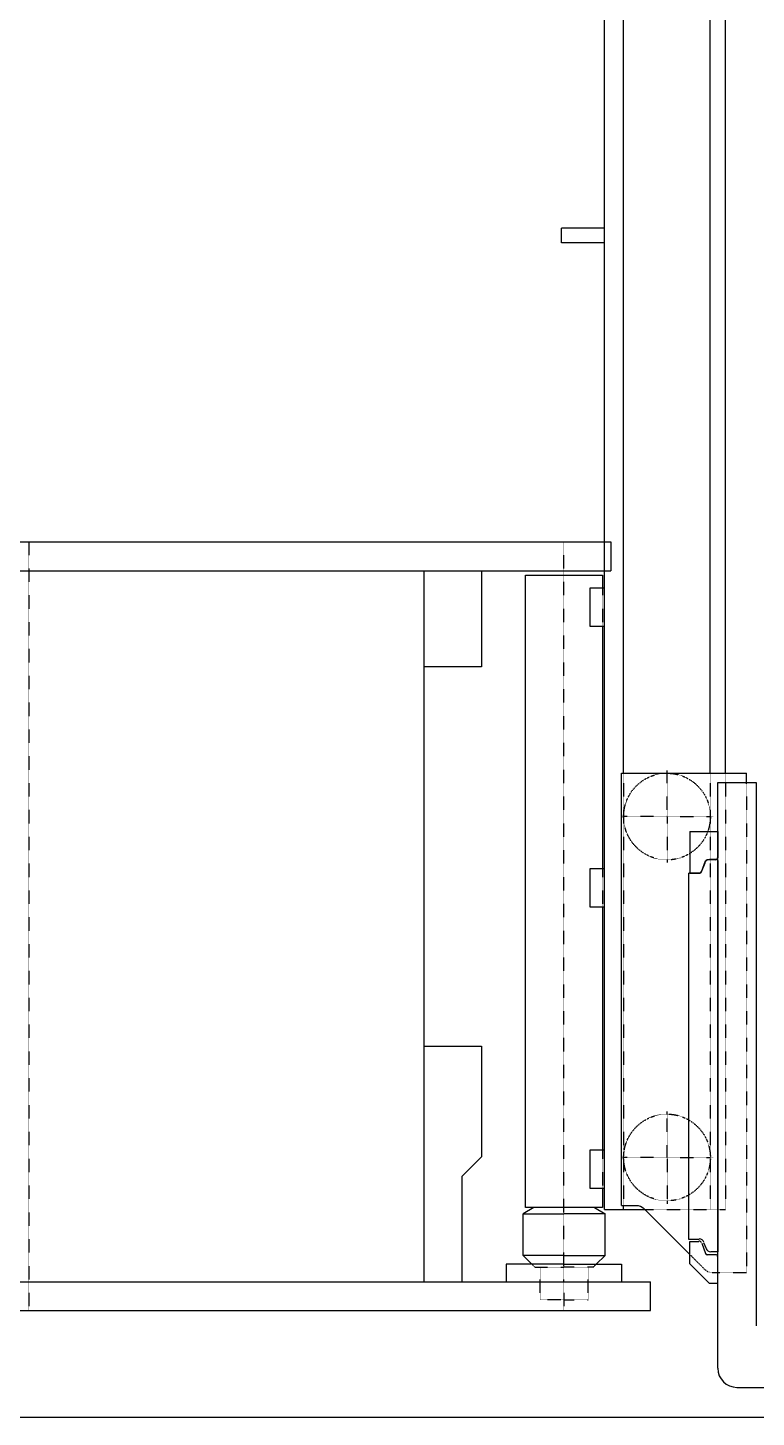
# Model space of a CAD drawing. Extents: x 8 to 3275, y 508 to 2688.
# Drawn here: x 2114 to 2546, y 524 to 1347 of the extents above; entities that cross this region are included whole.
import ezdxf

# ---------------------------------------------------------------- set-up
doc = ezdxf.new("R2010")
doc.units = 0
doc.linetypes.add('DASHED', pattern=[0.019737, 0.013158, -0.006579])
doc.linetypes.add('DOT', pattern=[0.013158, 0, -0.006579, 0, -0.006579])
for name, color, linetype in [('1', 7, 'CONTINUOUS'), ('ONE', 7, 'CONTINUOUS'), ('TEN', 4, 'CONTINUOUS')]:
    doc.layers.add(name, color=color, linetype=linetype)

msp = doc.modelspace()

# ---------------------------------------------------------------- linework, layer by layer
at = {"layer": '1', "color": 7}
for p, q in [((2467.400037, 905.900013), (2467.400037, 1915.300029)), ((2518.600038, 905.900013), (2518.600038, 1915.300029)), ((2527.700038, 905.900013), (2527.700038, 1915.300029)), ((2456.000037, 1228.700018), (2430.500036, 1228.700018)), ((2430.500036, 1220.000018), (2430.500036, 1228.700018)), ((2456.000037, 1220.000018), (2430.500036, 1220.000018)), ((2466.200037, 905.900013), (2540.200038, 905.900013)), ((2466.200037, 649.60001), (2466.200037, 905.900013)), ((2540.200038, 899.600013), (2540.200038, 905.900013)), ((2523.200038, 900.200013), (2545.900038, 900.200013)), ((2523.200038, 854.600013), (2523.200038, 900.200013)), ((2545.900038, 900.200013), (2545.900038, 578.400009)), ((2506.700037, 871.300013), (2506.700037, 846.600013)), ((2506.700037, 871.300013), (2523.200038, 871.300013)), ((2523.200038, 871.300013), (2523.200038, 855.600013)), ((2513.500037, 847.400013), (2515.900037, 853.800013)), ((2513.500037, 847.400013), (2515.700037, 852.700013)), ((2516.900038, 854.600013), (2522.000038, 854.600013)), ((2523.200038, 854.600013), (2518.200038, 854.600013)), ((2523.200038, 622.100009), (2523.200038, 854.600013)), ((2523.200038, 619.400009), (2523.200038, 854.600013)), ((2523.200038, 854.000013), (2523.200038, 622.100009)), ((2506.100037, 629.600009), (2506.100037, 846.600013)), ((2512.600037, 846.600013), (2506.100037, 846.600013)), ((2506.700037, 846.600013), (2512.400037, 846.600013)), ((2506.700037, 846.600013), (2512.400037, 846.600013)), ((2466.200037, 649.60001), (2475.200037, 649.60001)), ((2467.400037, 647.30001), (2467.400037, 649.60001)), ((2506.700037, 620.600009), (2479.400037, 647.90001)), ((2512.200037, 629.600009), (2506.100037, 629.600009)), ((2506.700037, 615.100009), (2506.700037, 628.400009)), ((2506.700037, 628.400009), (2512.000037, 628.400009)), ((2506.700037, 615.100009), (2506.700037, 628.400009)), ((2513.700037, 627.400009), (2515.900037, 621.200009)), ((2514.700037, 627.800009), (2516.300037, 624.100009)), ((2516.900038, 620.600009), (2522.000038, 620.600009)), ((2523.200038, 622.100009), (2519.000038, 622.100009)), ((2523.200038, 553.200008), (2523.200038, 619.400009)), ((2506.700037, 615.100009), (2518.000038, 603.700009)), ((2518.000038, 603.700009), (2523.200038, 603.700009)), ((2534.500038, 541.800008), (2572.000038, 541.800008)), ((916.500014, 524.200008), (3274.600049, 524.200008))]:
    msp.add_line(p, q, dxfattribs=at)
at = {"layer": '1', "color": 7, "linetype": 'DOT'}
for p, q in [((2467.400037, 905.900013), (2467.400037, 649.60001)), ((2518.600038, 905.900013), (2518.600038, 647.30001)), ((2527.700038, 905.900013), (2527.700038, 647.30001)), ((2540.200038, 899.600013), (2540.200038, 609.800009)), ((2480.000037, 647.30001), (2527.700038, 647.30001)), ((2506.700037, 620.600009), (2515.900037, 611.300009)), ((2540.200038, 609.800009), (2519.800038, 609.800009))]:
    msp.add_line(p, q, dxfattribs=at)
at = {"layer": '1', "color": 7, "linetype": 'DASHED'}
for p, q in [((2493.100037, 905.900013), (2493.100037, 907.400014)), ((2493.100037, 880.100013), (2493.100037, 905.900013)), ((2467.400037, 880.100013), (2465.600037, 880.100013)), ((2493.100037, 880.100013), (2467.400037, 880.100013)), ((2493.100037, 880.100013), (2518.600038, 880.100013)), ((2493.100037, 880.100013), (2493.100037, 854.600013)), ((2518.600038, 880.100013), (2520.400038, 880.100013)), ((2493.100037, 854.600013), (2493.100037, 852.900013)), ((2493.100037, 703.60001), (2493.100037, 705.400011)), ((2493.100037, 678.10001), (2493.100037, 703.60001)), ((2467.400037, 678.10001), (2465.600037, 678.10001)), ((2493.100037, 678.10001), (2467.400037, 678.10001)), ((2493.100037, 678.10001), (2493.100037, 652.40001)), ((2493.100037, 678.10001), (2518.600038, 678.10001)), ((2518.600038, 678.10001), (2520.400038, 678.10001)), ((2493.100037, 652.40001), (2493.100037, 650.60001))]:
    msp.add_line(p, q, dxfattribs=at)
at = {"layer": '1', "color": 7, "linetype": 'DOT'}
for centre in [(2493.100037, 880.100013), (2493.100037, 678.10001)]:
    msp.add_circle(centre, 25.7, dxfattribs=at)
at = {"layer": '1', "color": 7}
for centre, radius, start, end in [((2518.200038, 851.700013), 2.9, 90, 159), ((2516.900038, 853.400013), 1.1, 90, 160), ((2522.000038, 855.600013), 1.1, 270, 0), ((2512.400037, 847.700013), 1.1, 270, 340), ((2512.600037, 847.700013), 1.1, 270, 339), ((2475.200037, 643.90001), 5.6, 45, 90), ((2512.000037, 626.900009), 1.7, 20, 90), ((2512.200037, 626.900009), 2.9, 21, 90), ((2516.900038, 621.600009), 1.1, 200, 270), ((2519.000038, 625.100009), 2.9, 201, 270), ((2522.000038, 619.400009), 1.1, 0, 90), ((2534.500038, 553.200008), 11.3, 180, 270)]:
    msp.add_arc(centre, radius, start, end, dxfattribs=at)
at = {"layer": '1', "color": 7, "linetype": 'DOT'}
msp.add_arc((2519.800038, 615.500009), 5.6, 225, 270, dxfattribs=at)
at = {"layer": 'ONE', "color": 7}
msp.add_line((2456.000037, 647.30001), (2456.000037, 1915.300029), dxfattribs=at)
at = {"layer": 'TEN', "color": 1}
for p, q in [((1981.60003, 1042.900016), (2271.800034, 1042.900016)), ((2271.800034, 1042.900016), (2459.900037, 1042.900016)), ((2459.900037, 1042.900016), (2459.900037, 1025.800015)), ((1981.60003, 1025.800015), (2162.700032, 1025.800015)), ((2162.700032, 1025.800015), (2459.900037, 1025.800015)), ((2349.000035, 1025.800015), (2349.000035, 604.500009)), ((2383.200036, 1025.800015), (2383.200036, 968.900014)), ((2409.300036, 1023.100015), (2432.000036, 1023.100015)), ((2409.300036, 648.50001), (2409.300036, 1023.100015)), ((2432.000036, 1023.100015), (2454.800037, 1023.100015)), ((2454.800037, 1023.100015), (2454.800037, 1015.600015)), ((2447.600036, 1015.600015), (2456.000037, 1015.600015)), ((2447.600036, 992.800015), (2447.600036, 1015.600015)), ((2456.000037, 992.800015), (2447.600036, 992.800015)), ((2454.800037, 992.800015), (2454.800037, 849.300013)), ((2383.200036, 968.900014), (2349.000035, 968.900014)), ((2447.600036, 826.500012), (2447.600036, 849.300013)), ((2447.600036, 849.300013), (2456.000037, 849.300013)), ((2447.600036, 826.500012), (2447.600036, 849.300013)), ((2447.600036, 849.300013), (2456.000037, 849.300013)), ((2447.600036, 826.500012), (2447.600036, 849.300013)), ((2447.600036, 849.300013), (2456.000037, 849.300013)), ((2456.000037, 826.500012), (2447.600036, 826.500012)), ((2456.000037, 826.500012), (2447.600036, 826.500012)), ((2456.000037, 826.500012), (2447.600036, 826.500012)), ((2456.000037, 826.500012), (2447.600036, 826.500012)), ((2454.800037, 826.500012), (2454.800037, 682.60001)), ((2349.000035, 744.100011), (2383.200036, 744.100011)), ((2383.200036, 744.100011), (2383.200036, 678.50001)), ((2371.800035, 667.10001), (2383.200036, 678.50001)), ((2447.600036, 659.80001), (2447.600036, 682.60001)), ((2447.600036, 682.60001), (2456.000037, 682.60001)), ((2371.800035, 604.500009), (2371.800035, 667.10001)), ((2456.000037, 659.80001), (2447.600036, 659.80001)), ((2454.800037, 659.80001), (2454.800037, 648.50001)), ((2414.200036, 648.50001), (2407.900036, 644.70001)), ((2407.900036, 620.000009), (2407.900036, 644.70001)), ((2407.900036, 644.70001), (2432.000036, 644.70001)), ((2432.000036, 648.50001), (2409.300036, 648.50001)), ((2454.800037, 648.50001), (2432.000036, 648.50001)), ((2456.400037, 644.70001), (2432.000036, 644.70001)), ((2450.100037, 648.50001), (2456.400037, 644.70001)), ((2456.400037, 620.000009), (2456.400037, 644.70001)), ((2432.000036, 620.000009), (2407.900036, 620.000009)), ((2407.900036, 620.000009), (2413.000036, 614.900009)), ((2432.000036, 620.000009), (2456.400037, 620.000009)), ((2456.400037, 620.000009), (2451.100037, 614.900009)), ((2432.000036, 614.900009), (2397.900036, 614.900009)), ((2397.900036, 614.900009), (2397.900036, 604.500009)), ((2432.000036, 614.900009), (2466.200037, 614.900009)), ((2466.200037, 614.900009), (2466.200037, 604.500009)), ((2003.80003, 604.500009), (2276.900034, 604.500009)), ((2276.900034, 604.500009), (2483.300037, 604.500009)), ((2397.900036, 604.500009), (2466.200037, 604.500009)), ((2483.300037, 587.400009), (2483.300037, 604.500009)), ((2483.300037, 587.400009), (2483.300037, 604.500009)), ((2003.80003, 587.400009), (2159.900032, 587.400009)), ((2159.900032, 587.400009), (2483.300037, 587.400009))]:
    msp.add_line(p, q, dxfattribs=at)
at = {"layer": 'TEN', "color": 1, "linetype": 'DASHED'}
for p, q in [((2115.000032, 1042.900016), (2115.000032, 587.400009)), ((2432.000036, 604.500009), (2432.000036, 1042.900016)), ((2432.000036, 604.500009), (2432.000036, 1023.100015)), ((2432.000036, 604.500009), (2432.000036, 587.400009))]:
    msp.add_line(p, q, dxfattribs=at)
at = {"layer": 'TEN', "color": 1, "linetype": 'DOT'}
for p, q in [((2454.800037, 1015.600015), (2454.800037, 992.800015)), ((2454.800037, 849.300013), (2454.800037, 826.500012)), ((2454.800037, 682.60001), (2454.800037, 659.80001)), ((2414.800036, 613.100009), (2413.000036, 614.900009)), ((2414.800036, 613.100009), (2432.000036, 613.100009)), ((2417.900036, 604.500009), (2417.900036, 613.100009)), ((2449.500037, 613.100009), (2432.000036, 613.100009)), ((2446.400036, 604.500009), (2446.400036, 613.100009)), ((2449.500037, 613.100009), (2451.100037, 614.900009)), ((2417.900036, 593.700009), (2417.900036, 604.500009)), ((2446.400036, 593.700009), (2446.400036, 604.500009)), ((2432.000036, 593.700009), (2417.900036, 593.700009)), ((2432.000036, 593.700009), (2446.400036, 593.700009))]:
    msp.add_line(p, q, dxfattribs=at)
at = {"layer": 'TEN', "color": 4}
for q in [(2467.400037, 647.30001), (2480.000037, 647.30001)]:
    msp.add_line((2456.000037, 647.30001), q, dxfattribs=at)

doc.saveas('drawing.dxf')
